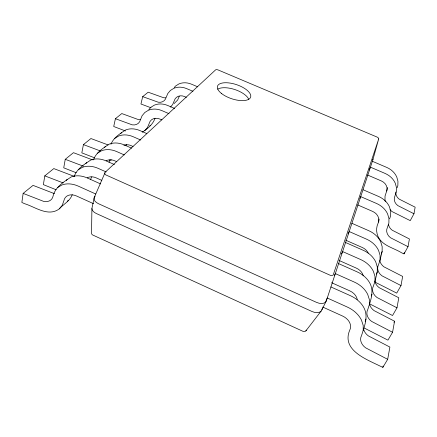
<?xml version="1.0" encoding="UTF-8"?>
<svg xmlns="http://www.w3.org/2000/svg" width="437" height="437" viewBox="0 0 437 437"><rect width="100%" height="100%" fill="white"/><g stroke="black" fill="none" stroke-linecap="round" stroke-linejoin="round"><path stroke-width="0.66" d="M370.024 304.065L392.535 315.514L396.982 307.812L377.022 297.521A11.865 9.335 15.8 0 1 373.4 286.06L374.979 281.428L374.99 276.413L373.411 271.377A23.401 18.649 18.8 0 0 360.662 259.545L342.603 251.554L341.483 253.848M374.979 281.428L377.268 271.836L377.289 266.892L375.749 261.927A22.915 18.436 18.5 0 0 363.273 250.319L345.58 242.513M378.628 222.078L379.026 218.975M375.208 282.231L396.72 293.112L400.997 285.574L381.933 275.791A11.313 9.084 15 0 1 378.513 264.702L380.043 260.19L380.075 255.328L378.584 250.456A22.325 18.157 18 0 0 366.441 239.115L349.201 231.55L348.043 233.948M380.043 260.19L382.129 251.455L382.167 246.654L380.714 241.852A21.888 17.944 17.7 0 0 368.817 230.72L351.916 223.323M386.685 191.04L387.439 187.555M91.917 208.553L91.53 233.303A3.42 2.147 10.2 0 0 92.573 234.937L303.081 331.377A3.507 2.316 28.5 0 0 305.889 330.842L321.135 311.106M378.688 138.988L378.699 138.578A2.611 1.082 23.7 0 0 377.246 137.142L217.937 69.882A2.535 1.032 17.6 0 0 215.731 69.756L105.241 172.194L94.261 197.464L92.163 207.247A8.472 5.069 11 0 0 96.304 213.507L312.105 311.543A8.696 5.484 27.7 0 0 321.861 309.866L326.363 300.776L372.821 159.947L378.688 138.988L333.223 274.911A3.731 2.185 26.8 0 1 330.312 275.315L105.847 174.926A3.633 2.016 12 0 1 104.798 172.812M54.538 193.373A12.11 8.822 44.9 0 1 53.183 193.176L33.048 185.375L23.15 193.389L21.85 202.44L24.548 203.675C35.342 206.991 48.267 217.156 59.285 208.864C63.474 204.155 70.144 200.933 72.242 194.673M74.399 176.127A11.542 8.636 45.5 0 1 73.094 175.953L53.8 168.584L44.798 175.871L43.372 184.643L56.023 189.707M93.196 159.805A11.007 8.445 46.1 0 1 91.939 159.647L73.443 152.682L65.255 159.314L63.731 167.819L76.169 172.724M322.79 307.074L342.537 316.017A12.946 9.822 20.2 0 1 349.715 330.197C341.324 350.124 366.424 359.301 379.829 365.96L382.856 367.348L387.679 359.329L389.891 347.082L368.342 335.878A12.837 9.729 17.1 0 1 363.551 328.771M364.321 328.061L387.936 340.144L392.563 332.278L394.562 321.222L374.056 310.614A12.192 9.477 16.3 0 1 369.412 302.513M396.982 307.812L398.795 297.772L379.24 287.71A11.613 9.226 15.5 0 1 374.93 281.117M400.997 285.574L402.652 276.419L383.959 266.843A11.089 8.98 14.6 0 1 379.851 260.485M357.521 204.849L372.586 211.393A10.226 8.603 16.4 0 1 378.071 223.274C376.104 227.448 376.181 232.238 378.01 236.45C382.331 245.878 393.606 247.774 401.636 252.815L404.045 253.87L408.021 246.67L409.414 238.963L392.24 230.239A10.171 8.511 12.7 0 1 388.493 224.301M390.055 209.722L392 211.557L410.25 220.636L413.965 213.753L415.15 207.182L399.265 199.168A9.396 8.068 10.7 0 1 395.791 192.023M382.856 367.348L383.102 366.048M404.045 253.87L404.285 252.575M108.065 144.909L90.929 138.534L83.423 144.609L81.823 152.863L94.72 157.877M140.512 119.651A9.69 7.877 48.1 0 1 138.278 119.558L121.786 113.56L115.417 118.711L113.718 126.501L125.517 130.991M165.639 97.762A8.98 7.522 49.5 0 1 163.542 97.702L148.165 92.207L142.691 96.637L140.938 104.001L151.049 107.792M387.679 359.329L365.638 347.836A13.137 9.843 17.4 0 1 361.541 335.572C364.19 326.898 368.484 317.24 364.261 308.396A25.297 19.43 19.9 0 0 350.43 295.707L330.924 286.951M392.563 332.278L371.614 321.419A12.465 9.587 16.7 0 1 367.768 309.571C370.303 301.41 374.203 292.342 370.292 284.001A24.046 18.928 19.2 0 0 357.171 271.88L338.62 263.626M397.096 187.779L397.861 185.485L397.943 181.208L396.752 176.98A18.567 16.142 14.1 0 0 386.723 167.409L372.379 161.291M321.861 309.866L322.506 307.921M389.629 218.762L390.645 215.741L390.711 211.218L389.4 206.717A20.086 17.016 16 0 0 378.518 196.426L363 189.729M381.266 254.001L382.129 251.455M376.486 274.125L377.268 271.836M371.319 296.002L371.925 294.238M365.19 321.386L366.026 318.977M74.285 176.242C76.923 168.802 84.456 164.246 90.765 160.062A23.052 17.567 43.5 0 1 106.442 161.018L114.445 164.574M93.518 159.805C95.938 152.573 103.127 148.148 109.206 144.134A21.981 17.158 44 0 1 124.277 144.926L131.597 148.154M90.617 179.416L91.568 176.903M110.943 144.259C113.456 137.764 119.957 133.673 125.577 129.997A21.025 16.759 44.6 0 1 140.102 130.658L146.783 133.58M109.015 162.236L109.966 159.8M125.867 145.75L126.342 144.565M155.02 118.236C152.999 124.425 147.477 128.789 142.205 132.225M179.285 96.277L177.668 99.991L174.123 103.558M369.063 170.075L370.439 167.169L385.03 173.402A18.878 16.327 14.6 0 1 395.234 183.125L396.446 187.413L396.37 191.739L395.015 195.803A9.559 8.161 11.1 0 0 397.812 205.592L413.965 213.753M359.842 198.469L360.722 196.628L376.525 203.467A20.457 17.212 16.4 0 1 387.614 213.939L388.952 218.5L388.892 223.083L387.455 227.36A10.362 8.609 13.2 0 0 390.536 237.766L408.021 246.67M334.463 275.359L335.326 273.595L354.292 282.062A24.581 19.152 19.5 0 1 367.714 294.429L369.391 299.645L369.402 304.813M326.078 300.427L327.275 298.007L347.235 307.009A25.892 19.654 20.2 0 1 361.399 319.96L363.191 325.368L363.229 330.694M393.912 322.331L394.562 321.222M305.889 330.842L306.31 330.137M100.603 183.933L87.537 178.067A24.188 17.955 42.9 0 0 71.236 176.925C64.064 181.694 55.352 186.932 53.139 195.825A12.383 8.904 44.6 0 1 43.678 201.397L23.15 193.389M66.26 180.443L67.107 179.394M85.914 163.504L86.75 162.488M104.487 147.504L105.301 146.51M120.574 133.771L121.781 132.324M59.285 208.864L62.251 205.297L63.889 200.714A12.367 9.062 42.7 0 1 76.568 196.011L93.594 203.724M148.859 109.643L150.787 107.349L154.381 105.12A19.354 15.983 45.8 0 1 167.923 105.568L174.603 108.447M174.21 87.591L175.505 86.067L178.919 83.931A17.928 15.246 47.1 0 1 191.592 84.221L197.748 86.843M144.805 130.663L147.509 127.511L149.159 123.54A9.849 8.074 45.5 0 1 160.024 119.099L161.859 119.896M170.474 107.087L172.637 104.585L174.254 100.827A9.111 7.702 46.8 0 1 184.512 96.533L186.375 97.331M114.707 138.409L118.553 136.06A21.435 16.934 44.3 0 1 133.312 136.781L140.736 140.037M97.571 153.168L101.521 150.77A22.429 17.333 43.8 0 1 116.848 151.628L124.31 154.933M149.667 125.894L150.699 125.277M78.234 169.818L82.298 167.371A23.543 17.742 43.2 0 1 98.249 168.403L106.131 171.927M57.722 187.473L61.901 184.988A24.734 18.125 42.7 0 1 78.496 186.217L95.692 193.979M67.293 201.14L68.467 200.463M109.512 160.401L111.419 159.975M142.691 96.637L158.303 102.231A9.128 7.598 49.2 0 0 166.175 97.353L167.775 93.556L170.386 90.475L173.839 88.318A18.223 15.404 46.8 0 1 186.692 88.64L192.946 91.311M115.417 118.711L132.176 124.835A9.865 7.959 47.8 0 0 140.463 119.749L142.091 115.739L144.811 112.495L148.449 110.244A19.698 16.153 45.5 0 1 162.193 110.736L168.988 113.675M83.423 144.609L100.259 150.902M65.255 159.314L83.456 166.207M44.798 175.871L63.19 182.934M367.462 174.98L381.337 180.929A9.439 8.166 14.6 0 1 386.341 192.072L385.03 196.115L384.992 200.359L385.347 201.577M133.028 146.482L131.187 145.674A10.717 8.467 44.3 0 0 123.851 145.286M345.754 240.208L362.224 247.462A11.16 9.079 18 0 1 368.26 253.083M116.613 161.63L114.767 160.805A11.215 8.664 43.8 0 0 106.104 160.854M339.025 260.441L356.297 268.11A11.701 9.324 18.8 0 1 363.305 275.84M331.601 282.706L349.764 290.851A12.291 9.57 19.5 0 1 357.28 299.558M101.832 180.399L96.233 177.886A11.772 8.871 43.2 0 0 87.225 177.854M217.713 89.164A17.376 7.533 18.2 0 1 234.751 89.519A17.376 7.533 18.2 0 1 248.762 99.341M326.363 300.776A8.784 5.43 27.5 0 1 316.546 302.382L98.467 203.697A8.554 5.02 11.3 0 1 95.064 196.328M372.848 159.188A6.194 2.731 24 0 1 372.821 159.947M221.674 93.627A17.458 7.451 18.3 0 0 250.008 98.27A17.458 7.451 18.3 0 0 230.512 83.145A17.458 7.451 18.3 0 0 221.674 93.627"/></g></svg>
